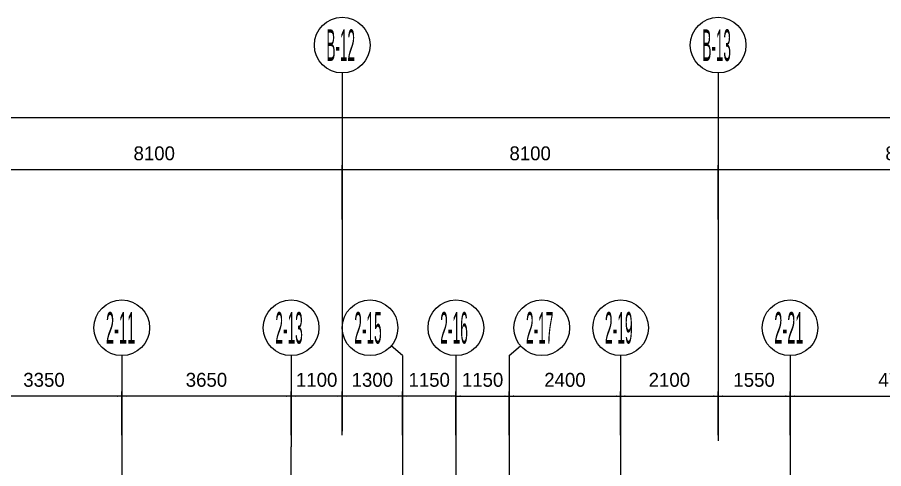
# Model space of a CAD drawing. Extents: x 19107 to 699106, y -67310 to 245688.
# Drawn here: x 556058 to 574726, y 233790 to 243519 of the extents above; entities that cross this region are included whole.
import ezdxf

# ---------------------------------------------------------------- set-up
doc = ezdxf.new("R2010")
doc.units = 0
doc.header["$LTSCALE"] = 100
doc.header["$MEASUREMENT"] = 0
doc.layers.add('DOTE', color=253, linetype='Continuous')
doc.layers.add('L-AXIS', color=3, linetype='Continuous')
doc.styles.add('hztxt', font='hztxt')
doc.dimstyles.get("Standard").update_dxf_attribs({"dimtxt": 300, "dimasz": 100, "dimexe": 100, "dimexo": 250, "dimgap": 100, "dimtad": 0, "dimtoh": 1, "dimdec": 0, "dimdsep": 46, "dimcen": 0.09, "dimclrt": 7, "dimadec": 0, "dimazin": 0, "dimtfac": 1, "dimtdec": 4, "dimtofl": 0, "dimtmove": 0, "dimatfit": 3, "dimfxl": 1, "dimtolj": 1, "dimtzin": 0, "dimarcsym": 0})

# ---------------------------------------------------------------- blocks, each defined once
blk = doc.blocks.new('*D2009')
at = {"layer": 'L-AXIS', "color": 0, "linetype": 'ByBlock', "lineweight": -2}
for p, q in [((563058, 239163), (563058, 240335)), ((571158, 239163), (571158, 240335)), ((563058, 240235), (571158, 240235))]:
    blk.add_line(p, q, dxfattribs=at)
for points in [[(563058, 240235), (563158, 240251), (563158, 240218)], [(571158, 240235), (571058, 240218), (571058, 240251)]]:
    blk.add_solid(points, dxfattribs=at)
at = {"layer": 'L-AXIS', "color": 7, "linetype": 'Continuous', "lineweight": -2, "insert": (567108, 240585), "char_height": 300, "width": 775, "attachment_point": 5, "style": 'hztxt'}
blk.add_mtext('8100', dxfattribs=at)
blk = doc.blocks.new('_AXISO')
blk.add_circle((0, 0), 0.5)
blk = doc.blocks.new('*D2576')
at = {"layer": 'L-AXIS', "color": 0, "linetype": 'ByBlock', "lineweight": -2}
for p, q in [((569058, 234511), (569058, 235453)), ((571158, 234511), (571158, 235453)), ((569058, 235353), (571158, 235353))]:
    blk.add_line(p, q, dxfattribs=at)
for points in [[(569058, 235353), (569158, 235370), (569158, 235337)], [(571158, 235353), (571058, 235337), (571058, 235370)]]:
    blk.add_solid(points, dxfattribs=at)
at = {"layer": 'L-AXIS', "color": 7, "linetype": 'Continuous', "lineweight": -2, "insert": (570108, 235703), "char_height": 300, "width": 775, "attachment_point": 5, "style": 'hztxt'}
blk.add_mtext('2100', dxfattribs=at)
blk = doc.blocks.new('*D493')
at = {"layer": 'L-AXIS', "color": 0, "linetype": 'ByBlock', "lineweight": -2}
for p, q in [((494858, 239398), (494858, 241456)), ((656958, 239398), (656958, 241456)), ((494858, 241356), (656958, 241356))]:
    blk.add_line(p, q, dxfattribs=at)
for points in [[(494858, 241356), (494958, 241372), (494958, 241339)], [(656958, 241356), (656858, 241339), (656858, 241372)]]:
    blk.add_solid(points, dxfattribs=at)
at = {"layer": 'L-AXIS', "color": 7, "linetype": 'Continuous', "lineweight": -2, "insert": (548151, 241706), "char_height": 300, "width": 1106.67, "attachment_point": 5, "style": 'hztxt'}
blk.add_mtext('162100', dxfattribs=at)
blk = doc.blocks.new('*D4485')
at = {"layer": 'L-AXIS', "color": 0, "linetype": 'ByBlock', "lineweight": -2}
for p, q in [((554958, 234511), (554958, 235453)), ((558308, 234511), (558308, 235453)), ((558308, 235353), (554958, 235353))]:
    blk.add_line(p, q, dxfattribs=at)
for points in [[(554958, 235353), (555058, 235370), (555058, 235337)], [(558308, 235353), (558208, 235337), (558208, 235370)]]:
    blk.add_solid(points, dxfattribs=at)
at = {"layer": 'L-AXIS', "color": 7, "linetype": 'Continuous', "lineweight": -2, "insert": (556633, 235703), "char_height": 300, "width": 780, "attachment_point": 5, "style": 'hztxt'}
blk.add_mtext('3350', dxfattribs=at)
blk = doc.blocks.new('*D889')
at = {"layer": 'L-AXIS', "color": 0, "linetype": 'ByBlock', "lineweight": -2}
for p, q in [((561958, 234511), (561958, 235453)), ((563058, 234511), (563058, 235453)), ((563058, 235353), (561958, 235353))]:
    blk.add_line(p, q, dxfattribs=at)
for points in [[(561958, 235353), (562058, 235370), (562058, 235337)], [(563058, 235353), (562958, 235337), (562958, 235370)]]:
    blk.add_solid(points, dxfattribs=at)
at = {"layer": 'L-AXIS', "color": 7, "linetype": 'Continuous', "lineweight": -2, "insert": (562508, 235703), "char_height": 300, "width": 685, "attachment_point": 5, "style": 'hztxt'}
blk.add_mtext('1100', dxfattribs=at)
blk = doc.blocks.new('*D512')
at = {"layer": 'L-AXIS', "color": 0, "linetype": 'ByBlock', "lineweight": -2}
for p, q in [((558308, 234511), (558308, 235453)), ((561958, 234511), (561958, 235453)), ((561958, 235353), (558308, 235353))]:
    blk.add_line(p, q, dxfattribs=at)
for points in [[(558308, 235353), (558408, 235370), (558408, 235337)], [(561958, 235353), (561858, 235337), (561858, 235370)]]:
    blk.add_solid(points, dxfattribs=at)
at = {"layer": 'L-AXIS', "color": 7, "linetype": 'Continuous', "lineweight": -2, "insert": (560133, 235703), "char_height": 300, "width": 775, "attachment_point": 5, "style": 'hztxt'}
blk.add_mtext('3650', dxfattribs=at)
blk = doc.blocks.new('*D1468')
at = {"layer": 'L-AXIS', "color": 0, "linetype": 'ByBlock', "lineweight": -2}
for p, q in [((566658, 234511), (566658, 235453)), ((569058, 234511), (569058, 235453)), ((566658, 235353), (569058, 235353))]:
    blk.add_line(p, q, dxfattribs=at)
for points in [[(566658, 235353), (566758, 235370), (566758, 235337)], [(569058, 235353), (568958, 235337), (568958, 235370)]]:
    blk.add_solid(points, dxfattribs=at)
at = {"layer": 'L-AXIS', "color": 7, "linetype": 'Continuous', "lineweight": -2, "insert": (567858, 235703), "char_height": 300, "width": 785, "attachment_point": 5, "style": 'hztxt'}
blk.add_mtext('2400', dxfattribs=at)
blk = doc.blocks.new('*D1109')
at = {"layer": 'L-AXIS', "color": 0, "linetype": 'ByBlock', "lineweight": -2}
for p, q in [((564358, 234511), (564358, 235453)), ((565508, 234511), (565508, 235453)), ((565508, 235353), (564358, 235353))]:
    blk.add_line(p, q, dxfattribs=at)
for points in [[(564358, 235353), (564458, 235370), (564458, 235337)], [(565508, 235353), (565408, 235337), (565408, 235370)]]:
    blk.add_solid(points, dxfattribs=at)
at = {"layer": 'L-AXIS', "color": 7, "linetype": 'Continuous', "lineweight": -2, "insert": (564933, 235703), "char_height": 300, "width": 685, "attachment_point": 5, "style": 'hztxt'}
blk.add_mtext('1150', dxfattribs=at)
blk = doc.blocks.new('*D4706')
at = {"layer": 'L-AXIS', "color": 0, "linetype": 'ByBlock', "lineweight": -2}
for p, q in [((563058, 234511), (563058, 235453)), ((564358, 234511), (564358, 235453)), ((564358, 235353), (563058, 235353))]:
    blk.add_line(p, q, dxfattribs=at)
for points in [[(563058, 235353), (563158, 235370), (563158, 235337)], [(564358, 235353), (564258, 235337), (564258, 235370)]]:
    blk.add_solid(points, dxfattribs=at)
at = {"layer": 'L-AXIS', "color": 7, "linetype": 'Continuous', "lineweight": -2, "insert": (563708, 235703), "char_height": 300, "width": 690, "attachment_point": 5, "style": 'hztxt'}
blk.add_mtext('1300', dxfattribs=at)
blk = doc.blocks.new('*D4316')
at = {"layer": 'L-AXIS', "color": 0, "linetype": 'ByBlock', "lineweight": -2}
for p, q in [((565508, 234511), (565508, 235453)), ((566658, 234511), (566658, 235453)), ((565508, 235353), (566658, 235353))]:
    blk.add_line(p, q, dxfattribs=at)
for points in [[(565508, 235353), (565608, 235370), (565608, 235337)], [(566658, 235353), (566558, 235337), (566558, 235370)]]:
    blk.add_solid(points, dxfattribs=at)
at = {"layer": 'L-AXIS', "color": 7, "linetype": 'Continuous', "lineweight": -2, "insert": (566083, 235703), "char_height": 300, "width": 685, "attachment_point": 5, "style": 'hztxt'}
blk.add_mtext('1150', dxfattribs=at)
blk = doc.blocks.new('*D5274')
at = {"layer": 'L-AXIS', "color": 0, "linetype": 'ByBlock', "lineweight": -2}
for p, q in [((554958, 239163), (554958, 240335)), ((563058, 239163), (563058, 240335)), ((554958, 240235), (563058, 240235))]:
    blk.add_line(p, q, dxfattribs=at)
for points in [[(554958, 240235), (555058, 240251), (555058, 240218)], [(563058, 240235), (562958, 240218), (562958, 240251)]]:
    blk.add_solid(points, dxfattribs=at)
at = {"layer": 'L-AXIS', "color": 7, "linetype": 'Continuous', "lineweight": -2, "insert": (559008, 240585), "char_height": 300, "width": 775, "attachment_point": 5, "style": 'hztxt'}
blk.add_mtext('8100', dxfattribs=at)
blk = doc.blocks.new('*D2849')
at = {"layer": 'L-AXIS', "color": 0, "linetype": 'ByBlock', "lineweight": -2}
for p, q in [((572708, 234511), (572708, 235453)), ((577408, 234511), (577408, 235453)), ((572708, 235353), (577408, 235353))]:
    blk.add_line(p, q, dxfattribs=at)
for points in [[(572708, 235353), (572808, 235370), (572808, 235337)], [(577408, 235353), (577308, 235337), (577308, 235370)]]:
    blk.add_solid(points, dxfattribs=at)
at = {"layer": 'L-AXIS', "color": 7, "linetype": 'Continuous', "lineweight": -2, "insert": (575058, 235703), "char_height": 300, "width": 790, "attachment_point": 5, "style": 'hztxt'}
blk.add_mtext('4700', dxfattribs=at)
blk = doc.blocks.new('*D2463')
at = {"layer": 'L-AXIS', "color": 0, "linetype": 'ByBlock', "lineweight": -2}
for p, q in [((571158, 234511), (571158, 235453)), ((572708, 234511), (572708, 235453)), ((571158, 235353), (572708, 235353))]:
    blk.add_line(p, q, dxfattribs=at)
for points in [[(571158, 235353), (571258, 235370), (571258, 235337)], [(572708, 235353), (572608, 235337), (572608, 235370)]]:
    blk.add_solid(points, dxfattribs=at)
at = {"layer": 'L-AXIS', "color": 7, "linetype": 'Continuous', "lineweight": -2, "insert": (571933, 235703), "char_height": 300, "width": 690, "attachment_point": 5, "style": 'hztxt'}
blk.add_mtext('1550', dxfattribs=at)
blk = doc.blocks.new('*D4223')
at = {"layer": 'L-AXIS', "color": 0, "linetype": 'ByBlock', "lineweight": -2}
for p, q in [((571158, 239163), (571158, 240335)), ((579258, 239163), (579258, 240335)), ((571158, 240235), (579258, 240235))]:
    blk.add_line(p, q, dxfattribs=at)
for points in [[(571158, 240235), (571258, 240251), (571258, 240218)], [(579258, 240235), (579158, 240218), (579158, 240251)]]:
    blk.add_solid(points, dxfattribs=at)
at = {"layer": 'L-AXIS', "color": 7, "linetype": 'Continuous', "lineweight": -2, "insert": (575208, 240585), "char_height": 300, "width": 775, "attachment_point": 5, "style": 'hztxt'}
blk.add_mtext('8100', dxfattribs=at)

msp = doc.modelspace()

# ---------------------------------------------------------------- linework, layer by layer
at = {"layer": 'DOTE'}
for p, q in [((563058.1, 238913.1), (563058.1, 234600.9)), ((571158.1, 238913.1), (571158.1, 234392)), ((558308.1, 234260.7), (558308.1, 223037.9)), ((561958.1, 225737.9), (561958.1, 234260.7)), ((564358.1, 234260.7), (564358.1, 227437.9)), ((565508.1, 234260.7), (565508.1, 210429.3)), ((566658.1, 234260.7), (566658.1, 227437.9)), ((569058.1, 234260.7), (569058.1, 227437.9)), ((572708.1, 234260.7), (572708.1, 223037.9))]:
    msp.add_line(p, q, dxfattribs=at)
at = {"layer": 'L-AXIS'}
for p, q in [((563058.1, 242318.6), (563058.1, 238913.1)), ((563058.1, 242318.6), (563058.1, 238913.1)), ((563058.1, 242318.6), (563058.1, 238913.1)), ((571158.1, 242318.6), (571158.1, 238913.1)), ((571158.1, 242318.6), (571158.1, 238913.1)), ((571158.1, 242318.6), (571158.1, 238913.1)), ((564358.1, 236226.3), (564113.6, 236435.8)), ((566658.1, 236226.3), (566902.5, 236435.8)), ((558308.1, 236226.3), (558308.1, 234260.7)), ((561958.1, 236226.3), (561958.1, 234260.7)), ((564358.1, 236226.3), (564358.1, 234260.7)), ((565508.1, 236226.3), (565508.1, 234260.7)), ((566658.1, 236226.3), (566658.1, 234260.7)), ((569058.1, 236226.3), (569058.1, 234260.7)), ((572708.1, 236226.3), (572708.1, 234260.7))]:
    msp.add_line(p, q, dxfattribs=at)

# ---------------------------------------------------------------- block references
ref = msp.add_blockref('_AXISO', (563058.1, 242918.6), dxfattribs=dict(at, xscale=1199.999999999997, yscale=1200, rotation=359.9996457873818))
ref.add_attrib('A', 'B-12', (562718.7, 242579.2), dxfattribs={"height": 678.82, "style": 'hztxt', "width": 0.320988})
ref = msp.add_blockref('_AXISO', (571158.1, 242918.6), dxfattribs=dict(at, xscale=1199.999999999997, yscale=1200, rotation=359.9996457873818))
ref.add_attrib('A', 'B-13', (570818.7, 242579.2), dxfattribs={"height": 678.82, "style": 'hztxt', "width": 0.320988})
ref = msp.add_blockref('_AXISO', (558308.1, 236826.3), dxfattribs=dict(at, xscale=1199.999999999997, yscale=1200, rotation=359.9996457873818))
ref.add_attrib('A', '2-11', (557968.7, 236486.9), dxfattribs={"height": 678.82, "style": 'hztxt', "width": 0.346667})
ref = msp.add_blockref('_AXISO', (561958.1, 236826.3), dxfattribs=dict(at, xscale=1199.999999999997, yscale=1200, rotation=359.9996457873818))
ref.add_attrib('A', '2-13', (561618.7, 236486.9), dxfattribs={"height": 678.82, "style": 'hztxt', "width": 0.325})
ref = msp.add_blockref('_AXISO', (563658.1, 236826.3), dxfattribs=dict(at, xscale=1199.999999999997, yscale=1200, rotation=359.9996457873818))
ref.add_attrib('A', '2-15', (563318.7, 236486.9), dxfattribs={"height": 678.82, "style": 'hztxt', "width": 0.325})
ref = msp.add_blockref('_AXISO', (565508.1, 236826.3), dxfattribs=dict(at, xscale=1199.999999999997, yscale=1200, rotation=359.9996457873818))
ref.add_attrib('A', '2-16', (565168.7, 236486.9), dxfattribs={"height": 678.82, "style": 'hztxt', "width": 0.329114})
ref = msp.add_blockref('_AXISO', (567358.1, 236826.3), dxfattribs=dict(at, xscale=1199.999999999997, yscale=1200, rotation=359.9996457873818))
ref.add_attrib('A', '2-17', (567018.7, 236486.9), dxfattribs={"height": 678.82, "style": 'hztxt', "width": 0.325})
ref = msp.add_blockref('_AXISO', (569058.1, 236826.3), dxfattribs=dict(at, xscale=1199.999999999997, yscale=1200, rotation=359.9996457873818))
ref.add_attrib('A', '2-19', (568718.7, 236486.9), dxfattribs={"height": 678.82, "style": 'hztxt', "width": 0.329114})
ref = msp.add_blockref('_AXISO', (572708.1, 236826.3), dxfattribs=dict(at, xscale=1199.999999999997, yscale=1200, rotation=359.9996457873818))
ref.add_attrib('A', '2-21', (572368.7, 236486.9), dxfattribs={"height": 678.82, "style": 'hztxt', "width": 0.346667})

# ---------------------------------------------------------------- dimensions: what is measured, and where the dimension line sits
for base, p1, p2, picture, middle in [((656958.1, 241355.5), (494858.1, 239148.3), (656958.1, 239148.3), '*D493', (548150.6, 241705.5)), ((563058.1, 240234.6), (554958.1, 238913.1), (563058.1, 238913.1), '*D5274', (559008.1, 240584.6)), ((571158.1, 240234.6), (563058.1, 238913.1), (571158.1, 238913.1), '*D2009', (567108.1, 240584.6)), ((579258.1, 240234.6), (571158.1, 238913.1), (579258.1, 238913.1), '*D4223', (575208.1, 240584.6)), ((566658.1, 235353.2), (565508.1, 234260.7), (566658.1, 234260.7), '*D4316', (566083.1, 235703.2)), ((569058.1, 235353.2), (566658.1, 234260.7), (569058.1, 234260.7), '*D1468', (567858.1, 235703.2)), ((571158.1, 235353.2), (569058.1, 234260.7), (571158.1, 234260.7), '*D2576', (570108.1, 235703.2)), ((572708.1, 235353.2), (571158.1, 234260.7), (572708.1, 234260.7), '*D2463', (571933.1, 235703.2)), ((577408.1, 235353.2), (572708.1, 234260.7), (577408.1, 234260.7), '*D2849', (575058.1, 235703.2))]:
    dim = msp.add_linear_dim(base=base, p1=p1, p2=p2, dimstyle='Standard', dxfattribs=at)
    dim.commit()
    dim.dimension.update_dxf_attribs({"geometry": picture, "text_midpoint": middle})
for base, p1, p2, picture, middle in [((554958.1, 235353.2), (558308.1, 234260.7), (554958.1, 234260.7), '*D4485', (556633.1, 235703.2)), ((558308.1, 235353.2), (561958.1, 234260.7), (558308.1, 234260.7), '*D512', (560133.1, 235703.2)), ((561958.1, 235353.2), (563058.1, 234260.7), (561958.1, 234260.7), '*D889', (562508.1, 235703.2)), ((563058.1, 235353.2), (564358.1, 234260.7), (563058.1, 234260.7), '*D4706', (563708.1, 235703.2)), ((564358.1, 235353.2), (565508.1, 234260.7), (564358.1, 234260.7), '*D1109', (564933.1, 235703.2))]:
    dim = msp.add_linear_dim(base=base, p1=p1, p2=p2, angle=180, dimstyle='Standard', dxfattribs=at)
    dim.commit()
    dim.dimension.update_dxf_attribs({"geometry": picture, "text_midpoint": middle})

doc.saveas('drawing.dxf')
